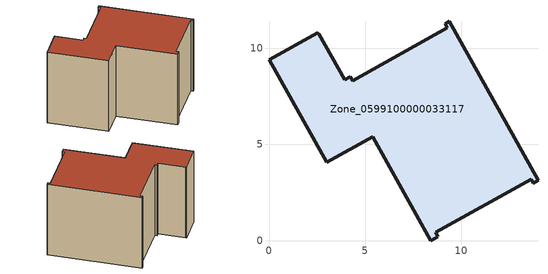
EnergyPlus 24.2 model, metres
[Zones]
Zone_0599100000033117
 floor ground (C_G): 13.99,3.13 13.74,2.99 13.63,3.2 8.67,0.42 8.79,0.21 8.41,0 5.4,5.4 3.01,4.07 0,9.39 2.54,10.82 2.6,10.76 3.95,8.36 4.24,8.51 4.35,8.31 9.28,11.06 9.16,11.27 9.38,11.4 z0
 wall outside (C_F): 8.79,0.21 8.67,0.42 13.63,3.2 13.74,2.99 13.99,3.13 9.38,11.4 9.16,11.27 9.28,11.06 4.35,8.31 4.24,8.51 3.95,8.36 2.6,10.76 2.54,10.82 0,9.39 3.01,4.07 5.4,5.4 8.41,0 8.79,0.21 z0:8.11
 roof outside (C_R): 5.4,5.4 8.41,0 8.79,0.21 8.67,0.42 13.63,3.2 13.74,2.99 13.99,3.13 9.38,11.4 9.16,11.27 9.28,11.06 4.35,8.31 4.24,8.51 3.95,8.36 2.6,10.76 2.54,10.82 0,9.39 3.01,4.07 z8.11
[BUILDING]
Pand.0599100000033117: North Axis=0; Terrain=City; Loads Convergence Tolerance Value=0.04; Temperature Convergence Tolerance Value=0.4; Solar Distribution=FullExterior; Maximum Number of Warmup Days=25; Minimum Number of Warmup Days=1
[Site:Location]
Rotterdam.The.Hague.AP_ZH_NLD Design_Conditions: Latitude=51.96; Longitude=4.45; Time Zone=1; Elevation=-4.5
[SITE:GROUNDTEMPERATURE:BUILDINGSURFACE]
18, 18, 18, 18, 18, 18, 18, 18, 18, 18, 18, 18
[MATERIAL] Thermal Absorptance=0.9; Solar Absorptance=0.7; Visible Absorptance=0.7
Name | Roughness | Thickness | Conductivity | Density | Specific Heat
G.TC.1965-1974 | MediumSmooth | 0.15 | 0.882353 | 540 | 1210
F.TC.1965-1974 | Rough | 0.3 | 0.697674 | 1920 | 840
R.TC.1965-1974 | MediumRough | 0.2 | 0.232558 | 1500 | 1000
[CONSTRUCTION]
C_G: G.TC.1965-1974
C_F: F.TC.1965-1974
C_R: R.TC.1965-1974
[ZONE]
Zone_0599100000033117: Type=1; Multiplier=1; Ceiling Height=Autocalculate; Volume=Autocalculate; Floor Area=autocalculate; Part of Total Floor Area=Yes
[ZONEINFILTRATION:DESIGNFLOWRATE]
Infil_Zone_0599100000033117: Zone or ZoneList or Space or SpaceList=Zone_0599100000033117; Schedule=AlwaysOn; Design Flow Rate Calculation Method=Flow/Area; Flow Rate per Floor Area=0.003; Constant Term Coefficient=1; Temperature Term Coefficient=0; Velocity Term Coefficient=0; Velocity Squared Term Coefficient=0
[HVACTEMPLATE:ZONE:IDEALLOADSAIRSYSTEM]
Zone_0599100000033117: Maximum Heating Supply Air Temperature=50; Minimum Cooling Supply Air Temperature=13; Maximum Heating Supply Air Humidity Ratio=0.0156; Minimum Cooling Supply Air Humidity Ratio=0.0077; Heating Limit=NoLimit; Cooling Limit=NoLimit; Dehumidification Control Type=ConstantSensibleHeatRatio; Cooling Sensible Heat Ratio=0.7; Dehumidification Setpoint=60; Humidification Control Type=None; Humidification Setpoint=30; Outdoor Air Method=None; Outdoor Air Flow Rate per Person=0.00944; Outdoor Air Flow Rate per Zone Floor Area=0; Outdoor Air Flow Rate per Zone=0; Demand Controlled Ventilation Type=None; Outdoor Air Economizer Type=NoEconomizer; Heat Recovery Type=None; Sensible Heat Recovery Effectiveness=0.7; Latent Heat Recovery Effectiveness=0.65
[ZONECONTROL:THERMOSTAT]
ThermostatControl_Zone_0599100000033117: Zone or ZoneList=Zone_0599100000033117; Control Type Schedule=DualSetpointControlType; Control 1=Thermostat_Zone_0599100000033117; Temperature Difference Between Cutout And Setpoint=0
[THERMOSTATSETPOINT:DUALSETPOINT]
Thermostat_Zone_0599100000033117: Heating Setpoint Temperature Schedule=HeatingSetpoint_Zone_0599100000033117; Cooling Setpoint Temperature Schedule=CoolingSetpoint_Zone_0599100000033117
[SCHEDULE:COMPACT]
HeatingSetpoint_Zone_0599100000033117: Through: 12/31, For: AllDays, Until: 24:00, 21
CoolingSetpoint_Zone_0599100000033117: Through: 12/31, For: AllDays, Until: 24:00, 24
DualSetpointControlType: Through: 12/31, For: AllDays, Until: 24:00, 4
AlwaysOn: Through: 12/31, For: AllDays, Until: 24:00, 1
